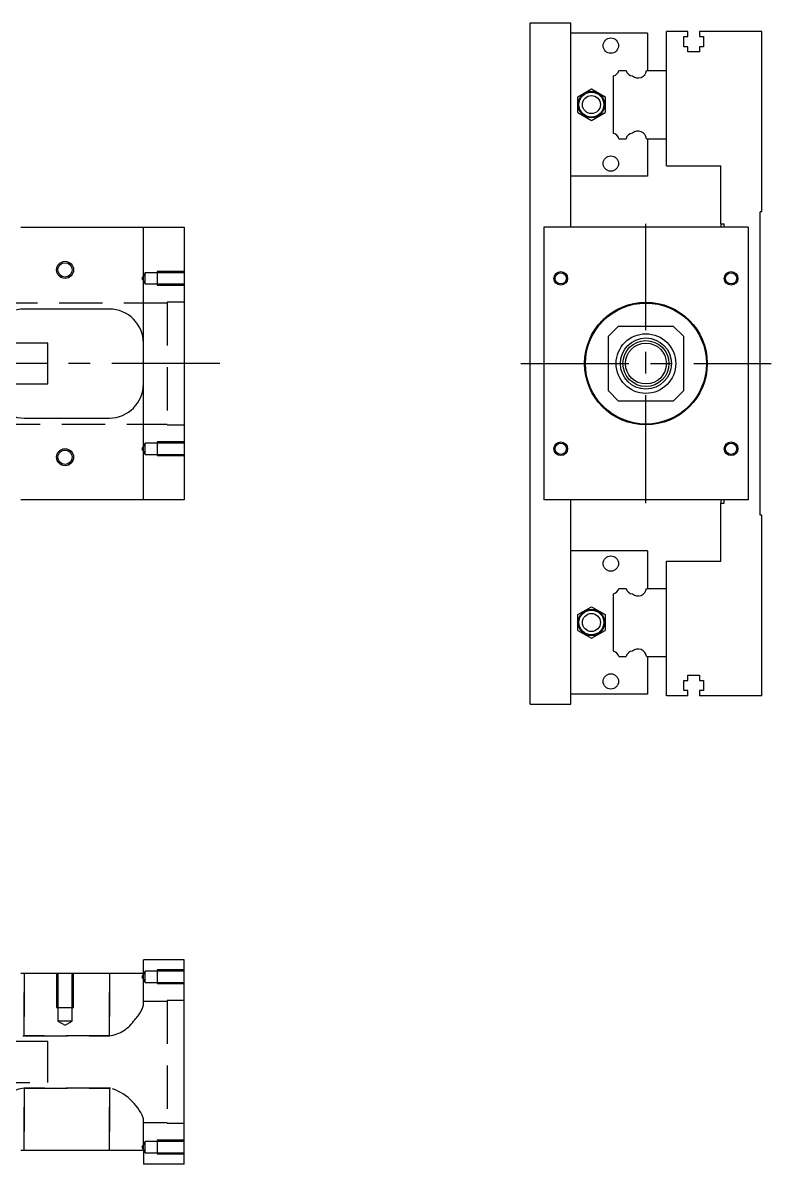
# Model space of a CAD drawing. Extents: x -20 to 630, y -286 to 102.
# Drawn here: x 410.6 to 630.2, y -235 to 100 of the extents above; entities that cross this region are included whole.
import ezdxf

# ---------------------------------------------------------------- set-up
doc = ezdxf.new("R2010")
doc.units = 0
doc.linetypes.add('CENTER', pattern=[50.8, 31.75, -6.35, 6.35, -6.35])
doc.linetypes.add('DASHED', pattern=[19.05, 12.7, -6.35])
doc.layers.get('0').update_dxf_attribs({"linetype": 'CONTINUOUS'})
doc.layers.add('CENTER', color=1, linetype='CENTER')

msp = doc.modelspace()

# ---------------------------------------------------------------- linework, layer by layer
at = {"color": 7, "linetype": 'CONTINUOUS'}
for p, q in [((559.45, -100), (559.45, 100)), ((559.45, 100), (571.45, 100)), ((571.45, 40), (571.45, 100)), ((599.45, 86), (599.45, 97.5)), ((605.75, 97.5), (599.45, 97.5)), ((605.75, 96), (605.75, 97.5)), ((609.15, 97.5), (609.15, 96)), ((627.45, 97.5), (609.15, 97.5)), ((627.45, 44.5), (627.45, 97.5)), ((593.95, 97), (571.45, 97)), ((593.95, 97), (593.95, 86)), ((604.6, 96), (605.75, 96)), ((604.6, 93), (604.6, 96)), ((609.15, 96), (610.3, 96)), ((610.3, 96), (610.3, 93)), ((605.75, 93), (604.6, 93)), ((605.75, 91.5), (605.75, 93)), ((609.15, 91.5), (605.75, 91.5)), ((609.15, 93), (609.15, 91.5)), ((610.3, 93), (609.15, 93)), ((583.95, 67.539608), (583.95, 84.460392)), ((585.489608, 86), (587.610392, 86)), ((593.631934, 86), (599.45, 86)), ((599.45, 66), (599.45, 86)), ((599.45, 66), (599.45, 86)), ((573.450002, 78.309401), (577.450002, 80.618802)), ((577.450002, 80.618802), (581.450002, 78.309401)), ((573.450002, 73.690599), (573.450002, 78.309401)), ((581.450002, 78.309401), (581.450002, 73.690599)), ((573.450002, 73.690599), (577.450002, 71.381198)), ((577.450002, 71.381198), (581.450002, 73.690599)), ((585.489608, 66), (587.610392, 66)), ((593.631934, 66), (599.45, 66)), ((593.95, 66), (593.95, 55)), ((599.45, 58), (599.45, 66)), ((599.45, 58), (615.45, 58)), ((615.45, 41), (615.45, 58)), ((593.95, 55), (571.45, 55)), ((627.45, 44.5), (626.95, 44.5)), ((626.95, -44.5), (626.95, 44.5)), ((615.45, 41), (616.45, 41)), ((615.45, 41), (615.45, 40)), ((616.45, 40), (616.45, 41)), ((410, 40), (446, 40)), ((446, -40), (446, 40)), ((446, 40), (458, 40)), ((458, 40), (458, -40)), ((563.45, 40), (563.45, -40)), ((623.45, 40), (563.45, 40)), ((623.45, 40), (623.45, -40)), ((436, 16), (411, 16)), ((585.45, 11), (582.45, 8)), ((585.45, 11), (601.45, 11)), ((604.45, 8), (601.45, 11)), ((582.45, -8), (582.45, 8)), ((604.45, 8), (604.45, -8)), ((418, 6), (401, 6)), ((418, -6), (418, 6)), ((401, -6), (418, -6)), ((582.45, -8), (585.45, -11)), ((601.45, -11), (604.45, -8)), ((601.45, -11), (585.45, -11)), ((411, -16), (436, -16)), ((566.55, -24.499994), (566.55, -24.500852)), ((446, -40), (410, -40)), ((458, -40), (446, -40)), ((623.45, -40), (563.45, -40)), ((571.45, -100), (571.45, -40)), ((615.45, -40), (615.45, -41)), ((616.45, -41), (616.45, -40)), ((615.45, -41), (616.45, -41)), ((615.45, -58), (615.45, -41)), ((627.45, -44.5), (626.95, -44.5)), ((627.45, -97.5), (627.45, -44.5)), ((593.95, -55), (571.45, -55)), ((593.95, -55), (593.95, -66)), ((599.45, -66), (599.45, -58)), ((599.45, -58), (615.45, -58)), ((585.489608, -66), (587.610392, -66)), ((593.631934, -66), (599.45, -66)), ((599.45, -86), (599.45, -66)), ((599.45, -86), (599.45, -66)), ((583.95, -84.460392), (583.95, -67.539608)), ((573.450002, -73.690599), (577.450002, -71.381198)), ((573.450002, -78.309401), (573.450002, -73.690599)), ((577.450002, -71.381198), (581.450002, -73.690599)), ((581.450002, -73.690599), (581.450002, -78.309401)), ((573.450002, -78.309401), (577.450002, -80.618802)), ((577.450002, -80.618802), (581.450002, -78.309401)), ((585.489608, -86), (587.610392, -86)), ((593.631934, -86), (599.45, -86)), ((593.95, -86), (593.95, -97)), ((599.45, -97.5), (599.45, -86)), ((604.6, -93), (605.75, -93)), ((604.6, -96), (604.6, -93)), ((605.75, -91.5), (609.15, -91.5)), ((605.75, -93), (605.75, -91.5)), ((609.15, -91.5), (609.15, -93)), ((609.15, -93), (610.3, -93)), ((610.3, -93), (610.3, -96)), ((593.95, -97), (571.45, -97)), ((605.75, -96), (604.6, -96)), ((605.75, -97.5), (605.75, -96)), ((609.15, -96), (609.15, -97.5)), ((610.3, -96), (609.15, -96)), ((559.45, -100), (571.45, -100)), ((605.75, -97.5), (599.45, -97.5)), ((627.45, -97.5), (609.15, -97.5)), ((446, -178.98), (446, -174.98)), ((458, -174.98), (446, -174.98)), ((458, -234.98), (458, -174.98)), ((446, -178.98), (410, -178.98)), ((446, -230.98), (410, -230.98)), ((446, -230.98), (446, -234.98)), ((458, -234.98), (446, -234.98))]:
    msp.add_line(p, q, dxfattribs=at)
at = {"color": 3, "linetype": 'DASHED'}
for p, q in [((450, 26.999994), (450, 23.000006)), ((458, 26.999994), (450, 26.999994)), ((446.5, 26.65), (445.547372, 25)), ((445.547372, 25), (446.5, 23.35)), ((446.5, 23.35), (446.5, 26.65)), ((450, 26.65), (446.5, 26.65)), ((458, 26.65), (450, 26.65)), ((446.5, 23.35), (450, 23.35)), ((450, 23.35), (458, 23.35)), ((450, 23.000006), (458, 23.000006)), ((453, 17.75), (384, 17.75)), ((453, 18), (453, -18)), ((458, 18), (453, 18)), ((384, -17.75), (453, -17.75)), ((453, -18), (458, -18)), ((446.5, -23.35), (445.547372, -25)), ((446.5, -26.65), (446.5, -23.35)), ((450, -23.35), (446.5, -23.35)), ((450, -23.000006), (450, -26.999994)), ((458, -23.000006), (450, -23.000006)), ((458, -23.35), (450, -23.35)), ((445.547372, -25), (446.5, -26.65)), ((446.5, -26.65), (450, -26.65)), ((450, -26.65), (458, -26.65)), ((450, -26.999994), (458, -26.999994)), ((411, -197.294786), (411, -178.98)), ((411, -178.98), (411, -197.294786)), ((420.500006, -178.98), (420.500006, -188.98)), ((420.9, -178.98), (420.9, -188.98)), ((425.1, -188.98), (425.1, -178.98)), ((425.499994, -188.98), (425.499994, -178.98)), ((436, -178.98), (436, -197.294786)), ((436, -197.294786), (436, -178.98)), ((446.5, -178.33), (445.547372, -179.98)), ((445.547372, -179.98), (446.5, -181.63)), ((446, -188.274836), (446, -178.98)), ((446.5, -181.63), (446.5, -178.33)), ((450, -178.33), (446.5, -178.33)), ((450, -177.980006), (450, -181.979994)), ((458, -177.980006), (450, -177.980006)), ((458, -178.33), (450, -178.33)), ((446.5, -181.63), (450, -181.63)), ((450, -181.63), (458, -181.63)), ((450, -181.979994), (458, -181.979994)), ((453, -187.23), (446, -187.23)), ((453, -186.98), (453, -222.98)), ((458, -186.98), (453, -186.98)), ((420.500006, -188.98), (425.499994, -188.98)), ((420.9, -188.98), (420.9, -192.98)), ((425.1, -192.98), (425.1, -188.98)), ((425.1, -192.98), (420.9, -192.98)), ((420.9, -192.98), (423, -194.192436)), ((423, -194.192436), (425.1, -192.98)), ((410.61503, -197.279374), (411, -197.294786)), ((436, -197.294786), (411, -197.294786)), ((411, -197.294786), (436, -197.294786)), ((418, -198.98), (400, -198.98)), ((418, -204.98), (418, -198.98)), ((418, -210.98), (418, -204.98)), ((400, -210.98), (418, -210.98)), ((411, -212.665214), (436, -212.665214)), ((436, -212.665214), (411, -212.665214)), ((411, -230.98), (411, -212.665214)), ((411, -212.665214), (411, -230.98)), ((436, -212.665214), (436, -230.98)), ((436, -230.98), (436, -212.665214)), ((436.383512, -212.680578), (436, -212.665214)), ((446, -221.685164), (445.96376, -221.355044)), ((446, -230.98), (446, -221.685164)), ((446, -222.73), (453, -222.73)), ((453, -222.98), (458, -222.98)), ((446.5, -228.33), (445.547372, -229.98)), ((445.547372, -229.98), (446.5, -231.63)), ((446.5, -231.63), (446.5, -228.33)), ((450, -228.33), (446.5, -228.33)), ((450, -227.980006), (450, -231.979994)), ((458, -227.980006), (450, -227.980006)), ((458, -228.33), (450, -228.33)), ((446.5, -231.63), (450, -231.63)), ((450, -231.63), (458, -231.63)), ((450, -231.979994), (458, -231.979994))]:
    msp.add_line(p, q, dxfattribs=at)
at = {"color": 7, "linetype": 'CONTINUOUS'}
for centre, radius in [((583.150002, 93.300001), 2.25), ((577.450002, 76), 3.875), ((577.450002, 76), 3.643013), ((577.450002, 76), 2.65), ((583.150002, 58.699999), 2.25), ((423, 27.5), 2.1), ((568.45, 25), 1.65), ((618.45, 25), 1.65), ((593.45, 0), 18), ((593.45, 0), 17.75), ((593.45, 0), 8.75), ((593.45, 0), 7.5), ((593.45, 0), 6.75), ((593.45, 0), 6), ((568.45, -25), 1.65), ((618.45, -25), 1.65), ((423, -27.5), 2.1), ((583.150002, -58.699999), 2.25), ((577.450002, -76), 3.875), ((577.450002, -76), 3.643013), ((577.450002, -76), 2.65), ((583.150002, -93.300001), 2.25)]:
    msp.add_circle(centre, radius, dxfattribs=at)
at = {"color": 3, "linetype": 'CONTINUOUS'}
for centre, radius in [((423, 27.5), 2.5), ((568.45, 25), 2), ((618.45, 25), 2), ((568.45, -25), 2), ((618.45, -25), 2), ((423, -27.5), 2.5)]:
    msp.add_circle(centre, radius, dxfattribs=at)
at = {"color": 7, "linetype": 'CONTINUOUS'}
for centre, radius, start, end in [((583.45, 86.5), 2.1, 283.774147, 346.225853), ((589.65, 86.5), 2.1, 193.774147, 266.465409), ((591.15, 86.3), 2.5, 229.323534, 353.107897), ((583.45, 65.5), 2.1, 13.774147, 76.225853), ((589.65, 65.5), 2.1, 93.534591, 166.225853), ((591.15, 65.7), 2.5, 6.892103, 130.676466), ((411, 6), 10, 90, 180), ((436, 6), 10, 0, 90), ((411, -6), 10, 180, 270), ((436, -6), 10, 270, 0), ((583.45, -65.5), 2.1, 283.774147, 346.225853), ((589.65, -65.5), 2.1, 193.774147, 266.465409), ((591.15, -65.7), 2.5, 229.323534, 353.107897), ((583.45, -86.5), 2.1, 13.774147, 76.225853), ((589.65, -86.5), 2.1, 93.534591, 166.225853), ((591.15, -86.3), 2.5, 6.892103, 130.676466)]:
    msp.add_arc(centre, radius, start, end, dxfattribs=at)
at = {"color": 3, "linetype": 'DASHED'}
for centre, radius, start, end in [((437.487225, -186.099914), 8.786217, 312.59251616, 345.66813465), ((434.64, -186.947179), 10.436597, 277.48754277, 327.41246533), ((412.109519, -222.503125), 9.900279, 96.43462492, 147.2861536), ((431.593646, -227.598138), 15.667687, 23.48252767, 72.19873987)]:
    msp.add_arc(centre, radius, start, end, dxfattribs=at)
at = {"layer": 'CENTER', "color": 1, "linetype": 'CENTER'}
for p, q in [((593.45, -41), (593.45, 41)), ((468.445, 0), (-20, 0)), ((556.7, 0), (630.2, 0))]:
    msp.add_line(p, q, dxfattribs=at)

doc.saveas('drawing.dxf')
